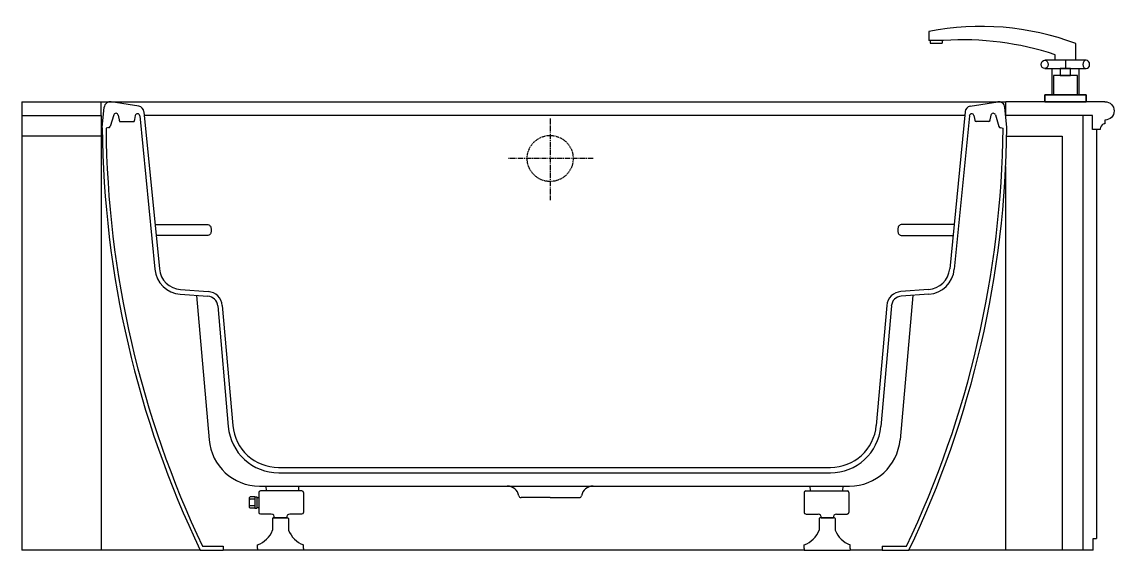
# Model space of a CAD drawing. Header units: millimetres. Extents: x 978 to 2559, y 1786 to 2551.
import ezdxf

# ---------------------------------------------------------------- set-up
doc = ezdxf.new("R2010")
doc.units = ezdxf.units.MM
doc.linetypes.add('M-CENTER', pattern=[11.25, 7.5, -1.25, 1.25, -1.25])
doc.linetypes.add('M-HIDDEN', pattern=[1.875, 1.25, -0.625])

# ---------------------------------------------------------------- blocks, each defined once
blk = doc.blocks.new('A$C470F617E')
at = {"linetype": 'Continuous'}
for p, q in [((1313.1, 750.1), (1313.1, 737.2)), ((1334.5, 737.2), (1313.1, 737.2)), ((1315.1, 737.2), (1315.1, 733.5)), ((1315.1, 733.5), (1332.5, 733.5)), ((1332.5, 737.2), (1332.5, 733.5)), ((1526, 708.7), (1526, 733)), ((1496, 708.7), (1496, 716.5)), ((1511, 708.7), (1511, 696.7)), ((0, 648.7), (0, 0)), ((114.6, 628.7), (114.6, 648.7)), ((114.6, 648.7), (1425.1, 648.7)), ((169.4, 642.2), (129.5, 648.6)), ((1373, 642.2), (1413, 648.6)), ((1424.6, 628.7), (1424.6, 648.7)), ((116.3, 611.2), (119.3, 640.7)), ((176.8, 634.3), (199.1, 406.9)), ((1365.7, 634.3), (1343.4, 406.9)), ((1426.2, 611.2), (1423.2, 640.7)), ((114.6, 628.7), (114.6, 598.7)), ((133, 629.7), (127.9, 612.7)), ((139.5, 629.4), (141.3, 620.2)), ((141.3, 620.2), (161, 620.2)), ((161, 620.2), (162.4, 620.2)), ((164.1, 628.7), (162.4, 620.2)), ((170.7, 628.3), (192.5, 406.3)), ((1365.2, 628.7), (177.3, 628.7)), ((1371.8, 628.3), (1350, 406.3)), ((1378.4, 628.7), (1380.1, 620.2)), ((1381.5, 620.2), (1380.1, 620.2)), ((1401.2, 620.2), (1381.5, 620.2)), ((1403, 629.4), (1401.2, 620.2)), ((1409.5, 629.7), (1414.6, 612.7)), ((125.8, 611.2), (121.9, 610.3)), ((1416.7, 611.2), (1420.6, 610.3)), ((229.4, 370.3), (269.2, 367.4)), ((229.9, 376.9), (269.7, 374.1)), ((252.7, 368.4), (271, 159.6)), ((1289.8, 368.6), (1271.5, 159.6)), ((1312.6, 376.9), (1272.8, 374.1)), ((1313, 370.3), (1273.3, 367.4)), ((283.6, 353.3), (298.9, 178.7)), ((290.2, 353.9), (305.4, 180.4)), ((1252.3, 353.9), (1237.1, 180.4)), ((1258.9, 353.3), (1243.6, 178.7)), ((371.8, 119.6), (1170.6, 119.6)), ((371.9, 111.8), (1170.5, 111.8)), ((343.1, 83.4), (343.1, 54.5)), ((344.1, 92.6), (1198.4, 92.6)), ((405.6, 85.6), (345.3, 85.6)), ((354, 85.6), (353.6, 92.6)), ((400.9, 85.6), (401.2, 92.6)), ((407.8, 83.4), (407.8, 54.5)), ((1132.7, 83.4), (1132.7, 54.5)), ((1134.9, 85.6), (1195.2, 85.6)), ((1141.6, 85.6), (1141.3, 92.6)), ((1188.5, 85.6), (1188.9, 92.6)), ((1197.4, 83.4), (1197.4, 54.5)), ((330.5, 77.2), (328.9, 75.6)), ((328.9, 75.6), (328.9, 62.2)), ((337.2, 73.9), (329.7, 73.9)), ((337.2, 63.9), (329.7, 63.9)), ((337.2, 77.2), (330.5, 77.2)), ((337.2, 77.2), (337.2, 60.6)), ((337.2, 77.2), (340.1, 77.2)), ((340.1, 77.2), (340.1, 60.6)), ((340.1, 76.1), (343.1, 76.1)), ((764.9, 76), (722.8, 76)), ((764.9, 76), (807, 76)), ((330.5, 60.6), (328.9, 62.2)), ((337.2, 60.6), (330.5, 60.6)), ((337.2, 60.6), (340.1, 60.6)), ((340.1, 61.7), (343.1, 61.7)), ((361.2, 52.2), (345.3, 52.2)), ((405.6, 52.2), (387.8, 52.2)), ((1134.9, 52.2), (1152.7, 52.2)), ((1179.3, 52.2), (1195.2, 52.2)), ((362.8, 45.6), (362.8, 28.9)), ((363.9, 46.7), (385, 46.7)), ((383.4, 46.7), (365.6, 46.7)), ((386.2, 45.6), (386.2, 28.9)), ((1154.3, 45.6), (1154.3, 28.9)), ((1176.6, 46.7), (1155.5, 46.7)), ((1157.1, 46.7), (1174.9, 46.7)), ((1177.7, 45.6), (1177.7, 28.9)), ((258.2, 0), (0, 0)), ((258.2, 0), (291.5, 0)), ((261.7, 5.6), (291.5, 5.6)), ((291.5, 5.6), (291.5, 0)), ((341.2, 0), (291.5, 0)), ((341.2, 2.2), (341.2, 7.8)), ((341.2, 2.2), (341.2, 0)), ((407.8, 0), (341.2, 0)), ((407.8, 2.2), (407.8, 7.8)), ((407.8, 2.2), (407.8, 0)), ((1132.7, 0), (407.8, 0)), ((1132.7, 2.2), (1132.7, 7.8)), ((1132.7, 2.2), (1132.7, 0)), ((1132.7, 0), (1199.3, 0)), ((1199.3, 2.2), (1199.3, 7.8)), ((1199.3, 2.2), (1199.3, 0)), ((1245.4, 0), (1199.3, 0)), ((1245.4, 5.6), (1245.4, 0)), ((1245.4, 5.6), (1245.4, 0)), ((1245.4, 5.6), (1280.8, 5.6)), ((1245.4, 0), (1284.3, 0)), ((1551, 0), (1284.3, 0))]:
    blk.add_line(p, q, dxfattribs=at)
at = {"linetype": 'Continuous', "ltscale": 5}
for p, q in [((1568.2, 648.7), (1424.6, 648.7)), ((1550.2, 628.7), (1424.6, 628.7)), ((1536, 628.7), (1536, 0)), ((1550.2, 608.7), (1550.2, 628.7)), ((1561.3, 608.7), (1550.2, 608.7)), ((1555.8, 608.7), (1550.2, 608.7)), ((1556, 608.7), (1556, 17))]:
    blk.add_line(p, q, dxfattribs=at)
at = {"linetype": 'M-CENTER'}
for p, q in [((764.9, 624.4), (764.9, 506.1)), ((827.2, 566.6), (704.6, 566.6))]:
    blk.add_line(p, q, dxfattribs=at)
at = {"linetype": 'Continuous'}
for points in [[(1541, 708.7), (1481, 708.7)], [(1481, 696.7), (1541, 696.7)], [(1491, 696.7), (1491, 658.7), (1531, 658.7), (1531, 696.7)], [(0, 648.7), (114.6, 648.7)], [(0, 628.7), (114.6, 628.7)], [(114.6, 598.7), (0, 598.7)], [(114.6, 598.7), (114.6, 0), (114.6, 0)], [(1426, 598.7), (1506, 598.7), (1506, 0)], [(1424.6, 0), (1424.6, 555.2)], [(192.8, 471), (268.4, 471)], [(1349.6, 471), (1274, 471)]]:
    blk.add_lwpolyline(points, dxfattribs=at)
for points in [[(1503.5, 686.7), (1518.5, 686.7), (1518.5, 696.7), (1503.5, 696.7)], [(1493.5, 658.7), (1528.5, 658.7), (1528.5, 686.7), (1493.5, 686.7)], [(1541, 648.7), (1481, 648.7), (1481, 658.7), (1541, 658.7)], [(1481, 648.7), (1541, 648.7), (1541, 658.7), (1481, 658.7)], [(1481, 648.7), (1541, 648.7), (1541, 658.7), (1481, 658.7)]]:
    blk.add_lwpolyline(points, close=True, dxfattribs=at)
at = {"linetype": 'Continuous', "ltscale": 5}
blk.add_lwpolyline([(1568.2, 648.7, -1), (1568.2, 622.2), (1568.2, 616.9), (1566.9, 616.7), (1565.7, 616.4), (1564.8, 615.9), (1563.9, 615.2), (1562.6, 613.5), (1561.8, 611.5), (1561.4, 609.6), (1561.3, 608.7)], format="xyb", dxfattribs=at)
at = {"linetype": 'Continuous'}
for points in [[(268.4, 471, -0.414214), (273.9, 465.4), (273.9, 460.7, -0.414214), (268.4, 455.1), (194.4, 455.1)], [(1274, 471, 0.414214), (1268.5, 465.4), (1268.5, 460.7, 0.414214), (1274, 455.1), (1348, 455.1)]]:
    blk.add_lwpolyline(points, format="xyb", dxfattribs=at)
at = {"linetype": 'Continuous', "ltscale": 5}
blk.add_lwpolyline([(1551, 0), (1551, 17), (1556, 17)], dxfattribs=at)
at = {"linetype": 'M-HIDDEN'}
blk.add_circle((764.9, 566.6), 33.3, dxfattribs=at)
at = {"linetype": 'Continuous'}
for centre, radius, start, end in [((1389.3, 365.7), 391.9, 69.5865, 101.2173), ((1363.2, 319.6), 418.6, 71.5036, 93.9279), ((128.1, 639.8), 8.89, 80.9097, 174.2894), ((1414.4, 639.8), 8.89, 5.7106, 99.0903), ((167.9, 633.5), 8.89, 5.6114, 80.9097), ((1374.5, 633.5), 8.89, 99.0903, 174.3886), ((136.2, 628.7), 3.33, 11.3099, 163.3008), ((142.7, 621.9), 1.67, 191.3099, 270), ((161, 621.9), 1.67, 270, 348.6901), ((167.4, 628), 3.33, 5.6114, 168.6901), ((1375.1, 628), 3.33, 11.3099, 174.3886), ((1381.5, 621.9), 1.67, 191.3099, 270), ((1399.8, 621.9), 1.67, 270, 348.6901), ((1406.3, 628.7), 3.33, 16.6992, 168.6901), ((1560.7, 624.3), 1444.4, 180.5244, 205.6091), ((1560.7, 624.3), 1438.9, 180.5577, 205.4699), ((125.8, 613.4), 2.22, 270, 343.3008), ((-18.2, 624.3), 1438.9, 334.5301, 359.4423), ((-18.2, 624.3), 1444.4, 334.3909, 359.4756), ((1416.7, 613.4), 2.22, 196.6992, 270), ((232.3, 410.2), 40, 185.6114, 265.8935), ((232.3, 410.2), 33.3, 185.6114, 265.8935), ((1310.2, 410.2), 33.3, 274.1065, 354.3886), ((1310.2, 410.2), 40, 274.1065, 354.3886), ((268.1, 351.9), 15.6, 5.0172, 85.8935), ((268.1, 351.9), 22.2, 5.0172, 85.8935), ((1274.4, 351.9), 22.2, 94.1065, 174.9828), ((1274.4, 351.9), 15.6, 94.1065, 174.9828), ((371.9, 185.2), 73.3, 185.0172, 270), ((371.8, 186.3), 66.7, 185.0172, 270), ((1170.6, 186.3), 66.7, 270, 354.9828), ((1170.6, 185.2), 73.3, 270, 354.9828), ((344.1, 166), 73.3, 185.0172, 270), ((1198.4, 166), 73.3, 270, 354.9828), ((345.3, 83.4), 2.22, 90, 180), ((405.6, 83.4), 2.22, 0, 90), ((702.2, 74.9), 17.8, 12.2834, 88), ((827.6, 74.9), 17.8, 92, 167.7166), ((1134.9, 83.4), 2.22, 90, 180), ((1195.2, 83.4), 2.22, 0, 90), ((330.2, 75.2), 1.36, 195.925, 251.2356), ((343.6, 68.9), 14.7, 160.1839, 199.8161), ((330.2, 62.6), 1.36, 108.7644, 164.075), ((722.8, 79.4), 3.33, 192.2834, 270), ((807, 79.4), 3.33, 270, 347.7166), ((345.3, 54.5), 2.22, 180, 270), ((361.2, 47.8), 4.44, 345.2828, 90), ((387.8, 47.8), 4.44, 90, 194.7172), ((405.6, 54.5), 2.22, 270, 0), ((1134.9, 54.5), 2.22, 180, 270), ((1152.7, 47.8), 4.44, 345.2828, 90), ((1179.3, 47.8), 4.44, 90, 194.7172), ((1195.2, 54.5), 2.22, 270, 0), ((363.9, 45.6), 1.11, 90, 180), ((385, 45.6), 1.11, 0, 90), ((1155.5, 45.6), 1.11, 90, 180), ((1176.6, 45.6), 1.11, 0, 90), ((329.3, 41.6), 35.9, 289.323, 339.1889), ((419.6, 41.6), 35.8, 200.7411, 250.747), ((1120.9, 41.6), 35.8, 289.253, 339.2589), ((1211.2, 41.6), 35.9, 200.8111, 250.677)]:
    blk.add_arc(centre, radius, start, end, dxfattribs=at)
blk.add_ellipse((1481, 702.7), major_axis=(0, 6), ratio=0.833333, start_param=3.141593, end_param=9.424778, dxfattribs=at)
at = {"linetype": 'Continuous', "extrusion": (0, 0, -1)}
blk.add_ellipse((1541, 702.7), major_axis=(0, 6), ratio=0.833333, start_param=3.141593, end_param=9.424778, dxfattribs=at)

msp = doc.modelspace()

# ---------------------------------------------------------------- block references
msp.add_blockref('A$C470F617E', (977.8, 1786.3))

doc.saveas('drawing.dxf')
